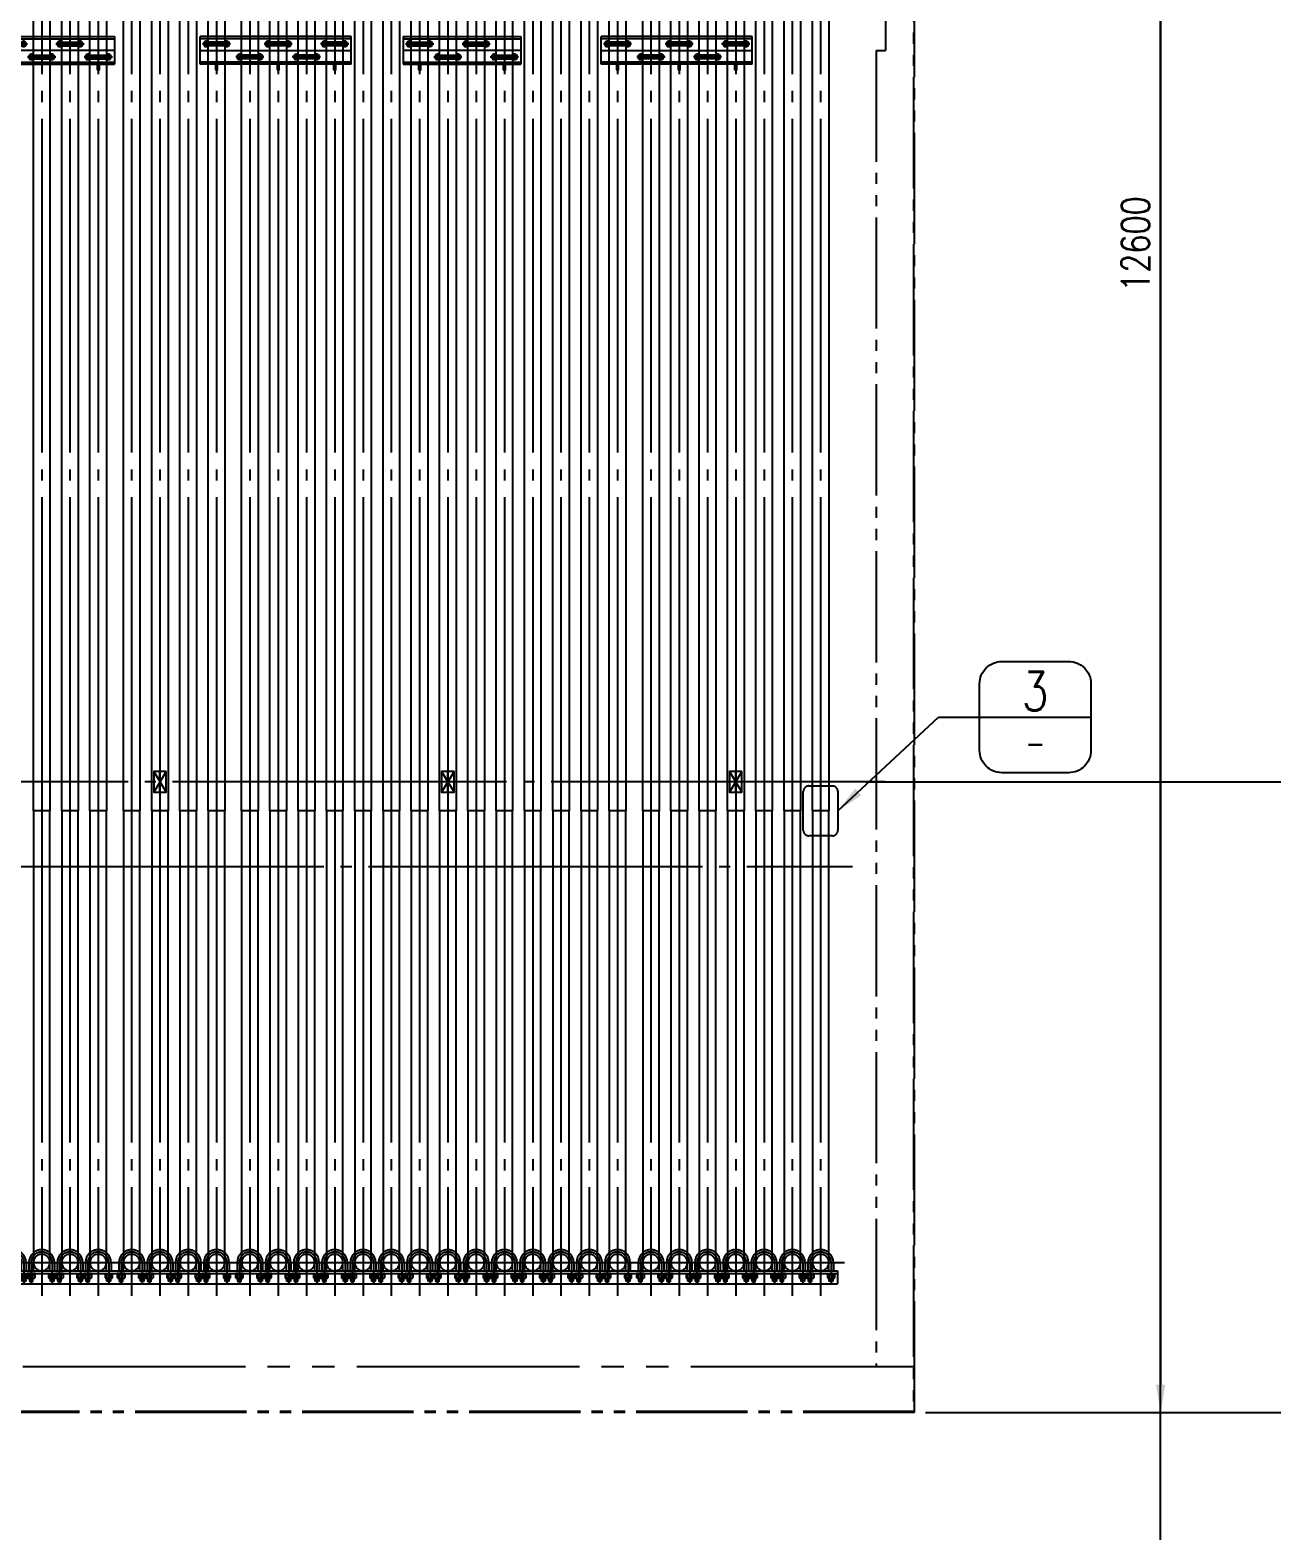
# Model space of a CAD drawing. Header units: millimetres. Extents: x 0 to 91981, y -132907 to 77676.
# Drawn here: x 12104 to 18796, y 45384 to 53477 of the extents above; entities that cross this region are included whole.
import ezdxf
from ezdxf.enums import TextEntityAlignment as Align

# ---------------------------------------------------------------- set-up
doc = ezdxf.new("R2010")
doc.units = ezdxf.units.MM
doc.header["$LTSCALE"] = 60
for name, pattern in [('JNK-CENTER', [34, 30, -1.5, 1, -1.5]), ('JNK-HIDDEN', [3, 2, -1]), ('JNK-PHANTOM', [15, 10, -1, 1, -1, 1, -1]), ('PHA', [30, 20, -2, 2, -2, 2, -2])]:
    doc.linetypes.add(name, pattern=pattern)
for name, color, linetype in [('CEN-R', 1, 'JNK-CENTER'), ('CON-G', 3, 'Continuous'), ('CON-W', 7, 'Continuous'), ('CON-Y', 2, 'Continuous'), ('Dim-W', 7, 'Continuous'), ('HID-Y', 2, 'JNK-HIDDEN'), ('PAN-W', 6, 'PHA'), ('PHA-M', 6, 'JNK-PHANTOM'), ('PHA-W', 7, 'JNK-PHANTOM')]:
    doc.layers.add(name, color=color, linetype=linetype)
doc.layers.add('CONT-G', color=3, linetype='Continuous', lineweight=25)
doc.styles.add('SIMPLEX', font='simplex.shx', dxfattribs={"width": 0.8})
doc.dimstyles.new('DIM60', dxfattribs={"dimscale": 60, "dimtxt": 2.5, "dimasz": 2.5, "dimexe": 1, "dimexo": 1, "dimgap": 1, "dimtad": 1, "dimdsep": 46, "dimtxsty": 'SIMPLEX', "dimcen": 0, "dimclrd": 256, "dimclre": 256, "dimclrt": 2, "dimadec": 1, "dimazin": 2, "dimtfac": 1, "dimtix": 1, "dimtmove": 2, "dimatfit": 2, "dimfxl": 1, "dimarcsym": 1})

# ---------------------------------------------------------------- blocks, each defined once
blk = doc.blocks.new('*D1018')
at = {"layer": 'DEFPOINTS', "color": 0, "transparency": 16777216}
for p in [(17800.1, 59492.7), (18196.3, 59492.7), (17069.9, -132907.1)]:
    blk.add_point(p, dxfattribs=at)
at = {"layer": 'Dim-W', "linetype": 'ByBlock', "lineweight": -2, "transparency": 16777216}
for p, q in [((17860.1, 59492.7), (18256.3, 59492.7)), ((18196.3, -132757.1), (18196.3, 59342.7)), ((17129.9, -132907.1), (18256.3, -132907.1))]:
    blk.add_line(p, q, dxfattribs=at)
at = {"layer": 'Dim-W', "transparency": 16777216}
for points in [[(18171.3, 59342.7), (18221.3, 59342.7), (18196.3, 59492.7)], [(18171.3, -132757.1), (18221.3, -132757.1), (18196.3, -132907.1)]]:
    blk.add_solid(points, dxfattribs=at)
at = {"layer": 'Dim-W', "color": 2, "transparency": 16777216, "insert": (18061.3, -36707.2), "char_height": 150, "attachment_point": 5, "rotation": 90, "style": 'SIMPLEX'}
blk.add_mtext('192399.74', dxfattribs=at)
blk = doc.blocks.new('*D1019')
at = {"layer": 'DEFPOINTS', "color": 0, "transparency": 16777216}
for p in [(17069.9, 58622.7), (16869.9, 46022.7), (18196.3, 46022.7)]:
    blk.add_point(p, dxfattribs=at)
at = {"layer": 'Dim-W', "linetype": 'ByBlock', "lineweight": -2, "transparency": 16777216}
for p, q in [((17129.9, 58622.7), (18256.3, 58622.7)), ((18196.3, 58472.7), (18196.3, 46172.7)), ((16929.9, 46022.7), (18256.3, 46022.7))]:
    blk.add_line(p, q, dxfattribs=at)
at = {"layer": 'Dim-W', "transparency": 16777216}
for points in [[(18171.3, 58472.7), (18221.3, 58472.7), (18196.3, 58622.7)], [(18171.3, 46172.7), (18221.3, 46172.7), (18196.3, 46022.7)]]:
    blk.add_solid(points, dxfattribs=at)
at = {"layer": 'Dim-W', "color": 2, "transparency": 16777216, "insert": (18061.3, 52322.7), "char_height": 150, "attachment_point": 5, "rotation": 90, "style": 'SIMPLEX'}
blk.add_mtext('12600', dxfattribs=at)
blk = doc.blocks.new('D1')
at = {"layer": 'CEN-R'}
for p, q in [((76293.9, 2179.2), (76505.3, 2179.2)), ((76353.1, 2179.2), (76353.1, 2087.1)), ((76446.1, 2179.2), (76446.1, 2087.1))]:
    blk.add_line(p, q, dxfattribs=at)
blk.add_arc((76399.6, 2179.2), 46.5, 0, 180, dxfattribs=at)
at = {"layer": 'CON-G'}
for p, q in [((76343.1, 2179.2), (76343.1, 2142.7)), ((76363.1, 2142.7), (76363.1, 2179.2)), ((76436.1, 2142.7), (76436.1, 2179.2)), ((76456.1, 2179.2), (76456.1, 2142.7))]:
    blk.add_line(p, q, dxfattribs=at)
for start, end in [(130.24202, 180), (0, 49.75798)]:
    blk.add_arc((76399.6, 2179.2), 56.5, start, end, dxfattribs=at)
at = {"layer": 'HID-Y'}
for p, q in [((76341.2, 2125.7), (76365, 2125.7)), ((76341.2, 2109.7), (76365, 2109.7)), ((76345.1, 2111.1), (76345.1, 2124.2)), ((76361.1, 2096.9), (76345.1, 2096.9)), ((76361.1, 2111.1), (76361.1, 2124.2)), ((76458, 2125.7), (76434.2, 2125.7)), ((76458, 2109.7), (76434.2, 2109.7)), ((76438.1, 2111.1), (76438.1, 2124.2)), ((76454.1, 2111.1), (76454.1, 2124.2))]:
    blk.add_line(p, q, dxfattribs=at)
at = {"layer": 'HID-Y', "color": 7}
for p, q in [((76346.7, 2109.7), (76346.7, 2095.3)), ((76359.5, 2109.7), (76359.5, 2095.3)), ((76439.7, 2109.7), (76439.7, 2095.3)), ((76452.5, 2109.7), (76452.5, 2095.3))]:
    blk.add_line(p, q, dxfattribs=at)
at = {"layer": 'HID-Y'}
for points in [[(76370.1, 2125.7), (76370.1, 2130.7), (76336.1, 2130.7), (76336.1, 2125.7)], [(76429.1, 2125.7), (76429.1, 2130.7), (76463.1, 2130.7), (76463.1, 2125.7)]]:
    blk.add_lwpolyline(points, close=True, dxfattribs=at)
for points in [[(76369.1, 2111.1, -0.372659), (76361.1, 2111.1, -0.186242), (76345.1, 2111.1, -0.372659), (76337.1, 2111.1), (76337.1, 2124.2, -0.372659), (76345.1, 2124.2, -0.186242), (76361.1, 2124.2, -0.372659), (76369.1, 2124.2)], [(76430.1, 2111.1, 0.372659), (76438.1, 2111.1, 0.186242), (76454.1, 2111.1, 0.372659), (76462.1, 2111.1), (76462.1, 2124.2, 0.372659), (76454.1, 2124.2, 0.186242), (76438.1, 2124.2, 0.372659), (76430.1, 2124.2)]]:
    blk.add_lwpolyline(points, format="xyb", close=True, dxfattribs=at)
for points in [[(76345.1, 2109.7), (76345.1, 2096.9), (76346.7, 2095.3), (76359.5, 2095.3), (76361.1, 2096.9), (76361.1, 2109.7)], [(76454.1, 2109.7), (76454.1, 2096.9), (76452.5, 2095.3), (76439.7, 2095.3), (76438.1, 2096.9), (76438.1, 2109.7)]]:
    blk.add_lwpolyline(points, dxfattribs=at)
for radius, start, end in [(56.5, 49.75798, 130.24202), (36.5, 0, 180)]:
    blk.add_arc((76399.6, 2179.2), radius, start, end, dxfattribs=at)
blk = doc.blocks.new('det-tag')
at = {"layer": 'CON-Y'}
blk.add_line((5, 0), (-5, 0), dxfattribs=at)
blk.add_lwpolyline([(-3, -5), (3, -5, 0.414214), (5, -3), (5, 3, 0.414214), (3, 5), (-3, 5, 0.414214), (-5, 3), (-5, -3, 0.414214)], format="xyb", close=True, dxfattribs=at)
at = {"layer": 'CON-G', "style": 'SIMPLEX', "width": 0.8}
blk.add_attdef('TAG', text='', height=3.5, dxfattribs=at).set_placement((0.02, 0.58), align=Align.CENTER)
at = {"layer": 'CON-Y', "style": 'SIMPLEX', "width": 0.8}
blk.add_attdef('-8888', text='', height=2, dxfattribs=at).set_placement((0, -3.34), align=Align.CENTER)
blk = doc.blocks.new('RTS6001-2')
at = {"layer": 'CEN-R'}
for p, q in [((-88, 0), (725.2, 0)), ((76, 35), (-76.1, 35)), ((-54.5, 54.4), (-54.5, 15.6)), ((54.4, 54.4), (54.4, 15.6)), ((408.4, 35), (256.3, 35)), ((277.9, 54.4), (277.9, 15.6)), ((386.8, 54.4), (386.8, 15.6)), ((713.2, 35), (561.1, 35)), ((582.7, 54.4), (582.7, 15.6)), ((691.6, 54.4), (691.6, 15.6)), ((256, -35), (103.9, -35)), ((125.5, -15.6), (125.5, -54.4)), ((234.4, -15.6), (234.4, -54.4)), ((560.8, -35), (408.7, -35)), ((430.3, -15.6), (430.3, -54.4)), ((539.2, -15.6), (539.2, -54.4))]:
    blk.add_line(p, q, dxfattribs=at)
at = {"layer": 'CON-G'}
for points in [[(-38.5, 35), (-46.5, 48.9), (-62.5, 48.9), (-70.5, 35), (-62.5, 21.1), (-46.5, 21.1)], [(38.4, 35), (46.4, 48.9), (62.4, 48.9), (70.4, 35), (62.4, 21.1), (46.4, 21.1)], [(293.9, 35), (285.9, 48.9), (269.9, 48.9), (261.9, 35), (269.9, 21.1), (285.9, 21.1)], [(370.8, 35), (378.8, 48.9), (394.8, 48.9), (402.8, 35), (394.8, 21.1), (378.8, 21.1)], [(598.7, 35), (590.7, 48.9), (574.7, 48.9), (566.7, 35), (574.7, 21.1), (590.7, 21.1)], [(675.6, 35), (683.6, 48.9), (699.6, 48.9), (707.6, 35), (699.6, 21.1), (683.6, 21.1)], [(141.5, -35), (133.5, -21.1), (117.5, -21.1), (109.5, -35), (117.5, -48.9), (133.5, -48.9)], [(218.4, -35), (226.4, -21.1), (242.4, -21.1), (250.4, -35), (242.4, -48.9), (226.4, -48.9)], [(446.3, -35), (438.3, -21.1), (422.3, -21.1), (414.3, -35), (422.3, -48.9), (438.3, -48.9)], [(523.2, -35), (531.2, -21.1), (547.2, -21.1), (555.2, -35), (547.2, -48.9), (531.2, -48.9)]]:
    blk.add_lwpolyline(points, close=True, dxfattribs=at)
for centre, radius in [((-54.5, 35), 13.9), ((-54.5, 35), 6.4), ((54.4, 35), 13.9), ((54.4, 35), 6.4), ((277.9, 35), 13.9), ((277.9, 35), 6.4), ((386.8, 35), 13.9), ((386.8, 35), 6.4), ((582.7, 35), 13.9), ((582.7, 35), 6.4), ((691.6, 35), 13.9), ((691.6, 35), 6.4), ((125.5, -35), 13.9), ((125.5, -35), 6.4), ((234.4, -35), 13.9), ((234.4, -35), 6.4), ((430.3, -35), 13.9), ((430.3, -35), 6.4), ((539.2, -35), 13.9), ((539.2, -35), 6.4)]:
    blk.add_circle(centre, radius, dxfattribs=at)
for centre, start, end in [((-54.5, 35), 194.16511, 253.05448), ((-54.5, 35), 105.77278, 161.32934), ((-54.5, 35), 15.65904, 76.43757), ((-54.5, 35), 291.47032, 347.03976), ((54.4, 35), 103.56243, 164.34096), ((54.4, 35), 192.96024, 248.52968), ((54.4, 35), 18.67066, 74.22722), ((54.4, 35), 286.94552, 345.83489), ((277.9, 35), 194.16511, 253.05448), ((277.9, 35), 105.77278, 161.32934), ((277.9, 35), 15.65904, 76.43757), ((277.9, 35), 291.47032, 347.03976), ((386.8, 35), 103.56243, 164.34096), ((386.8, 35), 192.96024, 248.52968), ((386.8, 35), 18.67066, 74.22722), ((386.8, 35), 286.94552, 345.83489), ((582.7, 35), 194.16511, 253.05448), ((582.7, 35), 105.77278, 161.32934), ((582.7, 35), 15.65904, 76.43757), ((582.7, 35), 291.47032, 347.03976), ((691.6, 35), 103.56243, 164.34096), ((691.6, 35), 192.96024, 248.52968), ((691.6, 35), 18.67066, 74.22722), ((691.6, 35), 286.94552, 345.83489), ((125.5, -35), 194.16511, 253.05448), ((125.5, -35), 105.77278, 161.32934), ((125.5, -35), 15.65904, 76.43757), ((125.5, -35), 291.47032, 347.03976), ((234.4, -35), 103.56243, 164.34096), ((234.4, -35), 192.96024, 248.52968), ((234.4, -35), 18.67066, 74.22722), ((234.4, -35), 286.94552, 345.83489), ((430.3, -35), 194.16511, 253.05448), ((430.3, -35), 105.77278, 161.32934), ((430.3, -35), 15.65904, 76.43757), ((430.3, -35), 291.47032, 347.03976), ((539.2, -35), 103.56243, 164.34096), ((539.2, -35), 192.96024, 248.52968), ((539.2, -35), 18.67066, 74.22722), ((539.2, -35), 286.94552, 345.83489)]:
    blk.add_arc(centre, 8, start, end, dxfattribs=at)
at = {"layer": 'CON-W'}
for p, q in [((-88, -75), (-88, 75)), ((725.2, 75), (-88, 75)), ((725.2, 63), (-88, 63)), ((725.2, -75), (725.2, 75)), ((725.2, -63), (-88, -63)), ((725.2, -75), (-88, -75))]:
    blk.add_line(p, q, dxfattribs=at)
at = {"layer": 'CONT-G'}
for points in [[(-6, -105), (6, -105), (6, -75), (-6, -75)], [(326.4, -105), (338.4, -105), (338.4, -75), (326.4, -75)], [(631.2, -105), (643.2, -105), (643.2, -75), (631.2, -75)]]:
    blk.add_lwpolyline(points, close=True, dxfattribs=at)
at = {"layer": 'HID-Y'}
for p, q in [((54.4, 45), (-54.5, 45)), ((54.4, 25), (-54.5, 25)), ((386.8, 45), (277.9, 45)), ((386.8, 25), (277.9, 25)), ((691.6, 45), (582.7, 45)), ((691.6, 25), (582.7, 25)), ((234.4, -25), (125.5, -25)), ((234.4, -45), (125.5, -45)), ((539.2, -25), (430.3, -25)), ((539.2, -45), (430.3, -45))]:
    blk.add_line(p, q, dxfattribs=at)
for centre in [(-54.5, 35), (54.4, 35), (277.9, 35), (386.8, 35), (582.7, 35), (691.6, 35), (125.5, -35), (234.4, -35), (430.3, -35), (539.2, -35)]:
    blk.add_circle(centre, 10, dxfattribs=at)
blk = doc.blocks.new('RTS6002-2')
at = {"layer": 'CEN-R'}
for p, q in [((316.6, 0), (-316.6, 0)), ((-304.7, 35), (-152.5, 35)), ((-283.1, 54.4), (-283.1, 15.6)), ((-174.2, 54.4), (-174.2, 15.6)), ((0.1, 35), (152.3, 35)), ((21.7, 54.4), (21.7, 15.6)), ((130.7, 54.4), (130.7, 15.6)), ((-152.2, -35), (-0.1, -35)), ((-130.6, -15.6), (-130.6, -54.4)), ((-21.7, -15.6), (-21.7, -54.4)), ((152.6, -35), (304.7, -35)), ((174.2, -15.6), (174.2, -54.4)), ((283.1, -15.6), (283.1, -54.4))]:
    blk.add_line(p, q, dxfattribs=at)
at = {"layer": 'CON-G'}
for points in [[(-267.1, 35), (-275.1, 48.9), (-291.1, 48.9), (-299.1, 35), (-291.1, 21.1), (-275.1, 21.1)], [(-190.2, 35), (-182.2, 48.9), (-166.2, 48.9), (-158.2, 35), (-166.2, 21.1), (-182.2, 21.1)], [(37.7, 35), (29.7, 48.9), (13.7, 48.9), (5.7, 35), (13.7, 21.1), (29.7, 21.1)], [(114.7, 35), (122.7, 48.9), (138.7, 48.9), (146.7, 35), (138.7, 21.1), (122.7, 21.1)], [(-234.6, -105), (-222.6, -105), (-222.6, -75), (-234.6, -75)], [(-114.6, -35), (-122.6, -21.1), (-138.6, -21.1), (-146.6, -35), (-138.6, -48.9), (-122.6, -48.9)], [(-37.7, -35), (-29.7, -21.1), (-13.7, -21.1), (-5.7, -35), (-13.7, -48.9), (-29.7, -48.9)], [(190.2, -35), (182.2, -21.1), (166.2, -21.1), (158.2, -35), (166.2, -48.9), (182.2, -48.9)], [(222.6, -105), (234.6, -105), (234.6, -75), (222.6, -75)], [(267.1, -35), (275.1, -21.1), (291.1, -21.1), (299.1, -35), (291.1, -48.9), (275.1, -48.9)]]:
    blk.add_lwpolyline(points, close=True, dxfattribs=at)
for centre, radius in [((-283.1, 35), 13.9), ((-283.1, 35), 6.4), ((-174.2, 35), 13.9), ((-174.2, 35), 6.4), ((21.7, 35), 13.9), ((21.7, 35), 6.4), ((130.7, 35), 13.9), ((130.7, 35), 6.4), ((-130.6, -35), 13.9), ((-130.6, -35), 6.4), ((-21.7, -35), 13.9), ((-21.7, -35), 6.4), ((174.2, -35), 13.9), ((174.2, -35), 6.4), ((283.1, -35), 13.9), ((283.1, -35), 6.4)]:
    blk.add_circle(centre, radius, dxfattribs=at)
for centre, start, end in [((-283.1, 35), 194.16511, 253.05448), ((-283.1, 35), 105.77278, 161.32934), ((-283.1, 35), 15.65904, 76.43757), ((-283.1, 35), 291.47032, 347.03976), ((-174.2, 35), 103.56243, 164.34096), ((-174.2, 35), 192.96024, 248.52968), ((-174.2, 35), 18.67066, 74.22722), ((-174.2, 35), 286.94552, 345.83489), ((21.7, 35), 194.16511, 253.05448), ((21.7, 35), 105.77278, 161.32934), ((21.7, 35), 15.65904, 76.43757), ((21.7, 35), 291.47032, 347.03976), ((130.7, 35), 103.56243, 164.34096), ((130.7, 35), 192.96024, 248.52968), ((130.7, 35), 18.67066, 74.22722), ((130.7, 35), 286.94552, 345.83489), ((-130.6, -35), 194.16511, 253.05448), ((-130.6, -35), 105.77278, 161.32934), ((-130.6, -35), 15.65904, 76.43757), ((-130.6, -35), 291.47032, 347.03976), ((-21.7, -35), 103.56243, 164.34096), ((-21.7, -35), 192.96024, 248.52968), ((-21.7, -35), 18.67066, 74.22722), ((-21.7, -35), 286.94552, 345.83489), ((174.2, -35), 194.16511, 253.05448), ((174.2, -35), 105.77278, 161.32934), ((174.2, -35), 15.65904, 76.43757), ((174.2, -35), 291.47032, 347.03976), ((283.1, -35), 103.56243, 164.34096), ((283.1, -35), 192.96024, 248.52968), ((283.1, -35), 18.67066, 74.22722), ((283.1, -35), 286.94552, 345.83489)]:
    blk.add_arc(centre, 8, start, end, dxfattribs=at)
at = {"layer": 'CON-W'}
for p, q in [((-316.6, 75), (-316.6, -75)), ((-316.6, 75), (316.6, 75)), ((-316.6, 63), (316.6, 63)), ((316.6, 75), (316.6, -75)), ((-316.6, -63), (316.6, -63)), ((-316.6, -75), (316.6, -75))]:
    blk.add_line(p, q, dxfattribs=at)
at = {"layer": 'HID-Y'}
for p, q in [((-283.1, 45), (-174.2, 45)), ((-283.1, 25), (-174.2, 25)), ((21.7, 45), (130.7, 45)), ((21.7, 25), (130.7, 25)), ((-130.6, -25), (-21.7, -25)), ((-130.6, -45), (-21.7, -45)), ((174.2, -25), (283.1, -25)), ((174.2, -45), (283.1, -45))]:
    blk.add_line(p, q, dxfattribs=at)
for centre in [(-283.1, 35), (-174.2, 35), (21.7, 35), (130.7, 35), (-130.6, -35), (-21.7, -35), (174.2, -35), (283.1, -35)]:
    blk.add_circle(centre, 10, dxfattribs=at)

msp = doc.modelspace()

# ---------------------------------------------------------------- linework, layer by layer
msp.add_line((16455.57117, 46787.20157), (16455.57117, 46717.20157))
at = {"layer": 'CEN-R'}
for p, q in [((12166.34309, 59118.00157), (12166.34309, 49266.65157)), ((12318.74309, 59118.00157), (12318.74309, 49266.65157)), ((12471.14309, 59118.00157), (12471.14309, 49266.65157)), ((12651.14309, 59118.00157), (12651.14309, 49266.65157)), ((12803.54309, 59118.00157), (12803.54309, 49266.65157)), ((12955.94309, 59118.00157), (12955.94309, 49266.65157)), ((13108.34309, 59118.00157), (13108.34309, 49266.65157)), ((13288.34309, 59118.00157), (13288.34309, 49266.65157)), ((13440.74309, 59118.00157), (13440.74309, 49266.65157)), ((13593.14309, 59118.00157), (13593.14309, 49266.65157)), ((13745.54309, 59118.00157), (13745.54309, 49266.65157)), ((13897.94309, 59118.00157), (13897.94309, 49266.65157)), ((14050.34309, 59118.00157), (14050.34309, 49266.65157)), ((14202.74309, 59118.00157), (14202.74309, 49266.65157)), ((14355.14309, 59118.00157), (14355.14309, 49266.65157)), ((14507.54309, 59118.00157), (14507.54309, 49266.65157)), ((14659.94309, 59118.00157), (14659.94309, 49266.65157)), ((14812.34309, 59118.00157), (14812.34309, 49266.65157)), ((14964.74309, 59118.00157), (14964.74309, 49266.65157)), ((15117.14309, 59118.00157), (15117.14309, 49266.65157)), ((15269.54309, 59118.00157), (15269.54309, 49266.65157)), ((15449.54309, 59118.00157), (15449.54309, 49266.65157)), ((15601.94309, 59118.00157), (15601.94309, 49266.65157)), ((15754.34309, 59118.00157), (15754.34309, 49266.65157)), ((15906.74309, 59118.00157), (15906.74309, 49266.65157)), ((16059.14309, 59118.00157), (16059.14309, 49266.65157)), ((16211.54309, 59118.00157), (16211.54309, 49266.65157)), ((16363.94309, 59118.00157), (16363.94309, 49266.65157)), ((12803.54106, 49370.90158), (12803.54106, 49474.40158)), ((14355.14106, 49370.90158), (14355.14106, 49474.40158)), ((15906.74106, 49370.90158), (15906.74106, 49474.40158)), ((16711.96042, 49422.65157), (5743.09309, 49422.65158)), ((12166.34309, 49278.65157), (12166.34309, 46651.43093)), ((12318.74309, 49278.65157), (12318.74309, 46651.43093)), ((12471.14309, 49278.65157), (12471.14309, 46651.43093)), ((12651.14309, 49278.65157), (12651.14309, 46651.43093)), ((12803.54309, 49278.65157), (12803.54309, 46651.43093)), ((12955.94309, 49278.65157), (12955.94309, 46651.43093)), ((13108.34309, 49278.65157), (13108.34309, 46651.43093)), ((13288.34309, 49278.65157), (13288.34309, 46651.43093)), ((13440.74309, 49278.65157), (13440.74309, 46651.43093)), ((13593.14309, 49278.65157), (13593.14309, 46651.43093)), ((13745.54309, 49278.65157), (13745.54309, 46651.43093)), ((13897.94309, 49278.65157), (13897.94309, 46651.43093)), ((14050.34309, 49278.65157), (14050.34309, 46651.43093)), ((14202.74309, 49278.65157), (14202.74309, 46651.43093)), ((14355.14309, 49278.65157), (14355.14309, 46651.43093)), ((14507.54309, 49278.65157), (14507.54309, 46651.43093)), ((14659.94309, 49278.65157), (14659.94309, 46651.43093)), ((14812.34309, 49278.65157), (14812.34309, 46651.43093)), ((14964.74309, 49278.65157), (14964.74309, 46651.43093)), ((15117.14309, 49278.65157), (15117.14309, 46651.43093)), ((15269.54309, 49278.65157), (15269.54309, 46651.43093)), ((15449.54309, 49278.65157), (15449.54309, 46651.43093)), ((15601.94309, 49278.65157), (15601.94309, 46651.43093)), ((15754.34309, 49278.65157), (15754.34309, 46651.43093)), ((15906.74309, 49278.65157), (15906.74309, 46651.43093)), ((16059.14309, 49278.65157), (16059.14309, 46651.43093)), ((16211.54309, 49278.65157), (16211.54309, 46651.43093)), ((16363.94309, 49278.65157), (16363.94309, 46651.43093)), ((5767.16853, 48966.65157), (16535.0772, 48966.65157))]:
    msp.add_line(p, q, dxfattribs=at)
at = {"layer": 'CON-G'}
for points in [[(12210.79309, 46831.65157), (12210.79309, 49266.65157), (12121.89309, 49266.65157), (12121.89309, 46831.65157, 1)], [(12363.19309, 46831.65157), (12363.19309, 49266.65157), (12274.29309, 49266.65157), (12274.29309, 46831.65157, 1)], [(12515.59309, 46831.65157), (12515.59309, 49266.65157), (12426.69309, 49266.65157), (12426.69309, 46831.65157, 1)], [(12695.59309, 46831.65157), (12695.59309, 49266.65157), (12606.69309, 49266.65157), (12606.69309, 46831.65157, 1)], [(12847.99309, 46831.65157), (12847.99309, 49266.65157), (12759.09309, 49266.65157), (12759.09309, 46831.65157, 1)], [(13000.39309, 46831.65157), (13000.39309, 49266.65157), (12911.49309, 49266.65157), (12911.49309, 46831.65157, 1)], [(13152.79309, 46831.65157), (13152.79309, 49266.65157), (13063.89309, 49266.65157), (13063.89309, 46831.65157, 1)], [(13332.79309, 46831.65157), (13332.79309, 49266.65157), (13243.89309, 49266.65157), (13243.89309, 46831.65157, 1)], [(13485.19309, 46831.65157), (13485.19309, 49266.65157), (13396.29309, 49266.65157), (13396.29309, 46831.65157, 1)], [(13637.59309, 46831.65157), (13637.59309, 49266.65157), (13548.69309, 49266.65157), (13548.69309, 46831.65157, 1)], [(13789.99309, 46831.65157), (13789.99309, 49266.65157), (13701.09309, 49266.65157), (13701.09309, 46831.65157, 1)], [(13942.39309, 46831.65157), (13942.39309, 49266.65157), (13853.49309, 49266.65157), (13853.49309, 46831.65157, 1)], [(14094.79309, 46831.65157), (14094.79309, 49266.65157), (14005.89309, 49266.65157), (14005.89309, 46831.65157, 1)], [(14247.19309, 46831.65157), (14247.19309, 49266.65157), (14158.29309, 49266.65157), (14158.29309, 46831.65157, 1)], [(14399.59309, 46831.65157), (14399.59309, 49266.65157), (14310.69309, 49266.65157), (14310.69309, 46831.65157, 1)], [(14551.99309, 46831.65157), (14551.99309, 49266.65157), (14463.09309, 49266.65157), (14463.09309, 46831.65157, 1)], [(14704.39309, 46831.65157), (14704.39309, 49266.65157), (14615.49309, 49266.65157), (14615.49309, 46831.65157, 1)], [(14856.79309, 46831.65157), (14856.79309, 49266.65157), (14767.89309, 49266.65157), (14767.89309, 46831.65157, 1)], [(15009.19309, 46831.65157), (15009.19309, 49266.65157), (14920.29309, 49266.65157), (14920.29309, 46831.65157, 1)], [(15161.59309, 46831.65157), (15161.59309, 49266.65157), (15072.69309, 49266.65157), (15072.69309, 46831.65157, 1)], [(15313.99309, 46831.65157), (15313.99309, 49266.65157), (15225.09309, 49266.65157), (15225.09309, 46831.65157, 1)], [(15493.99309, 46831.65157), (15493.99309, 49266.65157), (15405.09309, 49266.65157), (15405.09309, 46831.65157, 1)], [(15646.39309, 46831.65157), (15646.39309, 49266.65157), (15557.49309, 49266.65157), (15557.49309, 46831.65157, 1)], [(15798.79309, 46831.65157), (15798.79309, 49266.65157), (15709.89309, 49266.65157), (15709.89309, 46831.65157, 1)], [(15951.19309, 46831.65157), (15951.19309, 49266.65157), (15862.29309, 49266.65157), (15862.29309, 46831.65157, 1)], [(16103.59309, 46831.65157), (16103.59309, 49266.65157), (16014.69309, 49266.65157), (16014.69309, 46831.65157, 1)], [(16255.99309, 46831.65157), (16255.99309, 49266.65157), (16167.09309, 49266.65157), (16167.09309, 46831.65157, 1)], [(16408.39309, 46831.65157), (16408.39309, 49266.65157), (16319.49309, 49266.65157), (16319.49309, 46831.65157, 1)]]:
    msp.add_lwpolyline(points, format="xyb", close=True, dxfattribs=at)
at = {"layer": 'CON-W'}
for p, q in [((12836.97166, 49478.36586), (12770.11452, 49366.93729)), ((12770.11452, 49478.36586), (12836.97166, 49366.93729)), ((14388.56963, 49478.36586), (14321.71248, 49366.93729)), ((14321.71248, 49478.36586), (14388.56963, 49366.93729)), ((15940.16963, 49478.36586), (15873.31248, 49366.93729)), ((15873.31248, 49478.36586), (15940.16963, 49366.93729)), ((16608.39309, 49422.65158), (27680.82775, 49422.65157)), ((5897.415, 46787.20157), (16455.57117, 46787.20157)), ((5897.415, 46772.58788), (16455.57117, 46772.58788)), ((5897.415, 46717.20157), (16455.57117, 46717.20157))]:
    msp.add_line(p, q, dxfattribs=at)
for points in [[(12836.97166, 49478.36586), (12770.11452, 49478.36586), (12770.11452, 49366.93729), (12836.97166, 49366.93729)], [(14388.56963, 49478.36586), (14321.71248, 49478.36586), (14321.71248, 49366.93729), (14388.56963, 49366.93729)], [(15940.16963, 49478.36586), (15873.31248, 49478.36586), (15873.31248, 49366.93729), (15940.16963, 49366.93729)]]:
    msp.add_lwpolyline(points, close=True, dxfattribs=at)
at = {"layer": 'CONT-G'}
for points in [[(12210.79309, 59118.00157), (12210.79309, 49266.65157), (12121.89309, 49266.65157), (12121.89309, 59118.00157)], [(12363.19309, 59118.00157), (12363.19309, 49266.65157), (12274.29309, 49266.65157), (12274.29309, 59118.00157)], [(12515.59309, 59118.00157), (12515.59309, 49266.65157), (12426.69309, 49266.65157), (12426.69309, 59118.00157)], [(12695.59309, 59118.00157), (12695.59309, 49266.65157), (12606.69309, 49266.65157), (12606.69309, 59118.00157)], [(12847.99309, 59118.00157), (12847.99309, 49266.65157), (12759.09309, 49266.65157), (12759.09309, 59118.00157)], [(13000.39309, 59118.00157), (13000.39309, 49266.65157), (12911.49309, 49266.65157), (12911.49309, 59118.00157)], [(13152.79309, 59118.00157), (13152.79309, 49266.65157), (13063.89309, 49266.65157), (13063.89309, 59118.00157)], [(13332.79309, 59118.00157), (13332.79309, 49266.65157), (13243.89309, 49266.65157), (13243.89309, 59118.00157)], [(13485.19309, 59118.00157), (13485.19309, 49266.65157), (13396.29309, 49266.65157), (13396.29309, 59118.00157)], [(13637.59309, 59118.00157), (13637.59309, 49266.65157), (13548.69309, 49266.65157), (13548.69309, 59118.00157)], [(13789.99309, 59118.00157), (13789.99309, 49266.65157), (13701.09309, 49266.65157), (13701.09309, 59118.00157)], [(13942.39309, 59118.00157), (13942.39309, 49266.65157), (13853.49309, 49266.65157), (13853.49309, 59118.00157)], [(14094.79309, 59118.00157), (14094.79309, 49266.65157), (14005.89309, 49266.65157), (14005.89309, 59118.00157)], [(14247.19309, 59118.00157), (14247.19309, 49266.65157), (14158.29309, 49266.65157), (14158.29309, 59118.00157)], [(14399.59309, 59118.00157), (14399.59309, 49266.65157), (14310.69309, 49266.65157), (14310.69309, 59118.00157)], [(14551.99309, 59118.00157), (14551.99309, 49266.65157), (14463.09309, 49266.65157), (14463.09309, 59118.00157)], [(14704.39309, 59118.00157), (14704.39309, 49266.65157), (14615.49309, 49266.65157), (14615.49309, 59118.00157)], [(14856.79309, 59118.00157), (14856.79309, 49266.65157), (14767.89309, 49266.65157), (14767.89309, 59118.00157)], [(15009.19309, 59118.00157), (15009.19309, 49266.65157), (14920.29309, 49266.65157), (14920.29309, 59118.00157)], [(15161.59309, 59118.00157), (15161.59309, 49266.65157), (15072.69309, 49266.65157), (15072.69309, 59118.00157)], [(15313.99309, 59118.00157), (15313.99309, 49266.65157), (15225.09309, 49266.65157), (15225.09309, 59118.00157)], [(15493.99309, 59118.00157), (15493.99309, 49266.65157), (15405.09309, 49266.65157), (15405.09309, 59118.00157)], [(15646.39309, 59118.00157), (15646.39309, 49266.65157), (15557.49309, 49266.65157), (15557.49309, 59118.00157)], [(15798.79309, 59118.00157), (15798.79309, 49266.65157), (15709.89309, 49266.65157), (15709.89309, 59118.00157)], [(15951.19309, 59118.00157), (15951.19309, 49266.65157), (15862.29309, 49266.65157), (15862.29309, 59118.00157)], [(16103.59309, 59118.00157), (16103.59309, 49266.65157), (16014.69309, 49266.65157), (16014.69309, 59118.00157)], [(16255.99309, 59118.00157), (16255.99309, 49266.65157), (16167.09309, 49266.65157), (16167.09309, 59118.00157)], [(16408.39309, 59118.00157), (16408.39309, 49266.65157), (16319.49309, 49266.65157), (16319.49309, 59118.00157)]]:
    msp.add_lwpolyline(points, close=True, dxfattribs=at)
at = {"layer": 'Dim-W'}
msp.add_line((18256.3315, 46022.65157), (22114.73776, 46022.65157), dxfattribs=at)
at = {"layer": 'PAN-W'}
msp.add_line((16863.94309, 46268.65157), (5373.94309, 46268.65157), dxfattribs=at)
at = {"layer": 'PHA-M'}
for p, q in [((16863.94309, 58622.67803), (16863.94309, 46022.65157)), ((16869.94309, 46022.65157), (16869.94309, 58622.67803)), ((16713.94309, 58466.67803), (16713.94309, 53366.67803)), ((16663.94309, 53366.67803), (16663.94309, 46268.65157)), ((16869.94309, 46028.65157), (5367.94309, 46028.65157)), ((16869.94309, 46022.65157), (5367.94309, 46022.65157))]:
    msp.add_line(p, q, dxfattribs=at)
at = {"layer": 'PHA-M', "ltscale": 60}
msp.add_line((16663.94309, 53366.67803), (16713.94309, 53366.67803), dxfattribs=at)
at = {"layer": 'PHA-W'}
msp.add_lwpolyline([(16300.67962, 49400.86771), (16427.20656, 49400.86771, -0.4142135624), (16457.20656, 49370.86771), (16457.20656, 49162.38254, -0.4142135624), (16427.20656, 49132.38254), (16300.67962, 49132.38254, -0.4142135624), (16270.67962, 49162.38254), (16270.67962, 49370.86771, -0.4142135624)], format="xyb", close=True, dxfattribs=at)

# ---------------------------------------------------------------- block references
for name, p in [('RTS6002-2', (12242.53611, 53366.65157)), ('RTS6001-2', (13108.34309, 53366.65157)), ('RTS6002-2', (14431.34309, 53366.65157)), ('RTS6001-2', (15269.54309, 53366.65157))]:
    msp.add_blockref(name, p)
at = {"layer": 'CON-W', "xscale": 1.217808219179372, "yscale": 1.217808219179372, "zscale": 1.217808219179372}
for p in [(-81026.12179, 44177.85958), (-80873.72179, 44177.85958), (-80721.32179, 44177.85958), (-80568.92179, 44177.85958), (-80388.92179, 44177.85958), (-80236.52179, 44177.85958), (-80084.12179, 44177.85958), (-79931.72179, 44177.85958), (-79751.72179, 44177.85958), (-79599.32179, 44177.85958), (-79446.92179, 44177.85958), (-79294.52179, 44177.85958), (-79142.12179, 44177.85958), (-78989.72179, 44177.85958), (-78837.32179, 44177.85958), (-78684.92179, 44177.85958), (-78532.52179, 44177.85958), (-78380.12179, 44177.85958), (-78227.72179, 44177.85958), (-78075.32179, 44177.85958), (-77922.92179, 44177.85958), (-77770.52179, 44177.85958), (-77590.52179, 44177.85958), (-77438.12179, 44177.85958), (-77285.72179, 44177.85958), (-77133.32179, 44177.85958), (-76980.92179, 44177.85958), (-76828.52179, 44177.85958), (-76676.12179, 44177.85958)]:
    msp.add_blockref('D1', p, dxfattribs=at)
at = {"layer": 'Dim-W'}
ref = msp.add_blockref('det-tag', (17520.8612, 49772.42953), dxfattribs=dict(at, xscale=-60, yscale=60, zscale=60))
ref.add_attrib('TAG', '3', dxfattribs={"layer": 'CON-G', "height": 210, "style": 'SIMPLEX', "width": 0.8}).set_placement((17519.4612, 49807.22953), align=Align.CENTER)
ref.add_attrib('-8888', '-', dxfattribs={"layer": 'CON-Y', "height": 120, "style": 'SIMPLEX', "width": 0.8}).set_placement((17520.8612, 49572.02953), align=Align.CENTER)

# ---------------------------------------------------------------- dimensions: what is measured, and where the dimension line sits
for base, p1, p2, picture, middle in [((18196.3315, 59492.65157), (17069.94307, -132907.0922), (17800.14221, 59492.65157), '*D1018', (18061.3315, -36707.22031)), ((18196.3315, 46022.65157), (17069.94309, 58622.65157), (16869.94309, 46022.65157), '*D1019', (18061.3315, 52322.65157))]:
    dim = msp.add_linear_dim(base=base, p1=p1, p2=p2, angle=90, dimstyle='DIM60', dxfattribs=at)
    dim.commit()
    dim.dimension.update_dxf_attribs({"geometry": picture, "text_midpoint": middle})

# ---------------------------------------------------------------- leaders
msp.add_leader([(16457.20656, 49266.62512), (16999.46904, 49772.42953), (17220.8612, 49772.42953)], dimstyle='DIM60', override={"dimgap": 1, "dimtad": 0}, dxfattribs=at)

doc.saveas('drawing.dxf')
